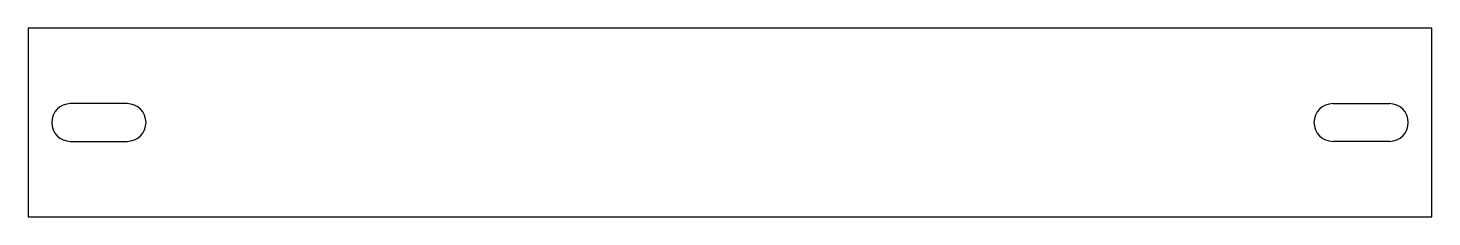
# Model space of a CAD drawing. Header units: inches. Extents: x 0 to 29.7, y 0 to 4.
import ezdxf

# ---------------------------------------------------------------- set-up
doc = ezdxf.new("R2010")
doc.units = ezdxf.units.IN
doc.header["$MEASUREMENT"] = 0
doc.layers.add('CUT', color=7, linetype='Continuous')

msp = doc.modelspace()

# ---------------------------------------------------------------- linework, layer by layer
at = {"layer": 'CUT'}
for p, q in [((0, 4), (0, 0)), ((29.75, 4), (0, 4)), ((29.75, 0), (29.75, 4)), ((2.1, 2.4), (0.9, 2.4)), ((27.65, 2.4), (28.85, 2.4)), ((0.9, 1.6), (2.1, 1.6)), ((28.85, 1.6), (27.65, 1.6)), ((0, 0), (29.75, 0))]:
    msp.add_line(p, q, dxfattribs=at)
for centre, start, end in [((0.9, 2), -270, -90), ((2.1, 2), -450, -270), ((27.65, 2), -270, -90), ((28.85, 2), -450, -270)]:
    msp.add_arc(centre, 0.4, start, end, dxfattribs=at)

doc.saveas('drawing.dxf')
